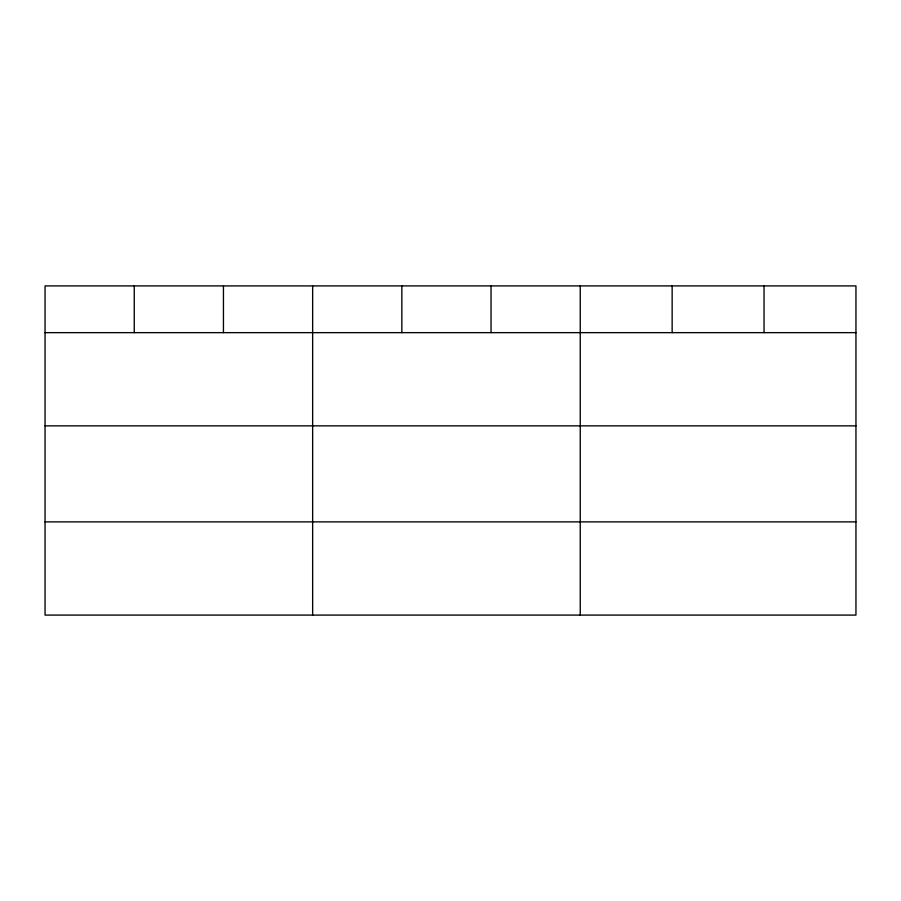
<?xml version="1.0" encoding="UTF-8"?>
<svg xmlns="http://www.w3.org/2000/svg" width="901" height="901" viewBox="0 0 901 901"><rect width="100%" height="100%" fill="white"/><g stroke="black" fill="none" stroke-linecap="round" stroke-linejoin="round"><path stroke-width="1.35" d="M855.95 425.858L855.95 285.91L45.05 285.91L45.05 615.09L855.95 615.09L855.95 425.858L45.05 425.858M45.05 332.649L855.95 332.649M45.05 521.882L855.95 521.882M764.048 285.91L764.048 332.649M672.146 285.91L672.146 332.649M580.244 285.91L580.244 615.09M491.045 285.91L491.045 332.649M401.846 285.91L401.846 332.649M312.647 285.91L312.647 615.09M223.448 285.91L223.448 332.649M134.249 285.91L134.249 332.649"/></g></svg>
